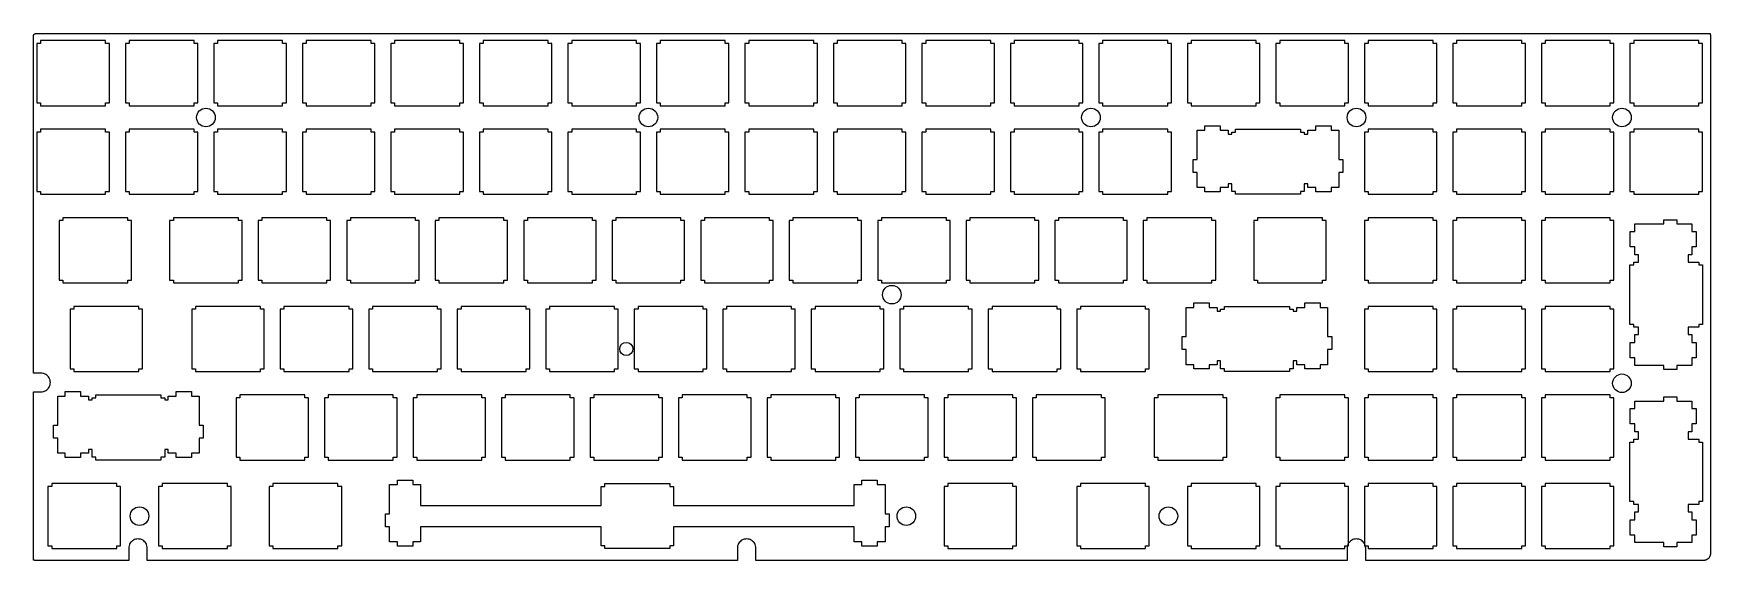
# Model space of a CAD drawing. Header units: metres. Extents: x 1 to 362, y 0 to 113.
import ezdxf

# ---------------------------------------------------------------- set-up
doc = ezdxf.new("R2010")
doc.units = ezdxf.units.M
for name, color, linetype in [('PCB_SCREW_HOLES', 1, 'Continuous'), ('PLATE_OUTLINE', 7, 'Continuous'), ('SWITCH_CUTOUTS', 3, 'Continuous')]:
    doc.layers.add(name, color=color, linetype=linetype)

msp = doc.modelspace()

# ---------------------------------------------------------------- linework, layer by layer
at = {"layer": 'PCB_SCREW_HOLES'}
for centre, radius in [((38.1, 95.25), 2), ((133.35, 95.25), 2), ((228.6, 95.25), 2), ((285.75, 95.25), 2), ((342.9, 95.25), 2), ((185.74, 57.15), 2), ((128.59, 45.48), 1.42), ((342.9, 38.1), 2), ((23.81, 9.53), 2), ((188.86, 9.53), 2), ((245.27, 9.53), 2)]:
    msp.add_circle(centre, radius, dxfattribs=at)
at = {"layer": 'PLATE_OUTLINE'}
msp.add_lwpolyline([(156.49, 0), (156.49, 2.65), (156.47, 2.88), (156.42, 3.14), (156.34, 3.39), (156.22, 3.62), (156.08, 3.84), (155.9, 4.03), (155.71, 4.21), (155.49, 4.35), (155.25, 4.47), (155, 4.55), (154.75, 4.6), (154.49, 4.62), (154.23, 4.6), (153.97, 4.55), (153.72, 4.47), (153.49, 4.35), (153.27, 4.21), (153.07, 4.03), (152.9, 3.84), (152.75, 3.62), (152.64, 3.39), (152.55, 3.14), (152.5, 2.88), (152.49, 2.65), (152.49, 0), (25.49, 0), (25.49, 2.65), (25.47, 2.88), (25.42, 3.14), (25.34, 3.39), (25.22, 3.62), (25.08, 3.84), (24.9, 4.03), (24.71, 4.21), (24.49, 4.35), (24.25, 4.47), (24, 4.55), (23.75, 4.6), (23.49, 4.62), (23.23, 4.6), (22.97, 4.55), (22.72, 4.47), (22.49, 4.35), (22.27, 4.21), (22.07, 4.03), (21.9, 3.84), (21.75, 3.62), (21.64, 3.39), (21.55, 3.14), (21.5, 2.88), (21.49, 2.65), (21.49, 0), (1.5, 0), (1.4, 0), (1.3, 0.01), (1.21, 0.03), (1.11, 0.05), (1.02, 0.08), (1, 0.08), (1, 36.25), (2.65, 36.25), (2.88, 36.26), (3.14, 36.32), (3.39, 36.4), (3.62, 36.52), (3.84, 36.66), (4.03, 36.83), (4.21, 37.03), (4.35, 37.25), (4.47, 37.48), (4.55, 37.73), (4.6, 37.99), (4.62, 38.25), (4.6, 38.51), (4.55, 38.77), (4.47, 39.02), (4.35, 39.25), (4.21, 39.47), (4.03, 39.67), (3.84, 39.84), (3.62, 39.98), (3.39, 40.1), (3.14, 40.18), (2.88, 40.24), (2.65, 40.25), (1, 40.25), (1, 112.78), (1, 112.83), (1, 112.87), (1.01, 112.9), (1.02, 112.93), (1.03, 112.96), (1.04, 112.99), (1.05, 113.02), (1.07, 113.05), (1.08, 113.08), (1.1, 113.1), (1.12, 113.13), (1.15, 113.15), (1.17, 113.18), (1.2, 113.2), (1.22, 113.22), (1.25, 113.23), (1.28, 113.25), (1.31, 113.26), (1.34, 113.27), (1.37, 113.28), (1.4, 113.29), (1.43, 113.3), (1.47, 113.3), (1.52, 113.3), (361.86, 113.3), (361.87, 113.28), (361.9, 113.19), (361.92, 113.09), (361.94, 113), (361.95, 112.9), (361.95, 112.8), (361.95, 1.49), (361.95, 1.39), (361.94, 1.29), (361.92, 1.2), (361.9, 1.1), (361.87, 1.01), (361.83, 0.92), (361.79, 0.83), (361.75, 0.74), (361.7, 0.66), (361.64, 0.58), (361.58, 0.51), (361.51, 0.43), (361.44, 0.37), (361.36, 0.31), (361.28, 0.25), (361.2, 0.2), (361.11, 0.15), (361.02, 0.11), (360.93, 0.08), (360.84, 0.05), (360.74, 0.03), (360.65, 0.01), (360.55, 0), (360.45, 0), (287.74, 0), (287.74, 2.65), (287.72, 2.88), (287.67, 3.14), (287.59, 3.39), (287.47, 3.62), (287.33, 3.84), (287.15, 4.03), (286.96, 4.21), (286.74, 4.35), (286.5, 4.47), (286.25, 4.55), (286, 4.6), (285.74, 4.62), (285.48, 4.6), (285.22, 4.55), (284.97, 4.47), (284.74, 4.35), (284.52, 4.21), (284.32, 4.03), (284.15, 3.84), (284, 3.62), (283.89, 3.39), (283.8, 3.14), (283.75, 2.88), (283.74, 2.65), (283.74, 0)], close=True, dxfattribs=at)
at = {"layer": 'SWITCH_CUTOUTS'}
for points in [[(16.52, 97.78), (16.52, 98.38), (17.33, 98.38), (17.33, 111.18), (16.52, 111.18), (16.52, 111.78), (2.53, 111.78), (2.53, 111.18), (1.73, 111.18), (1.73, 98.38), (2.53, 98.38), (2.53, 97.78)], [(35.58, 97.78), (35.58, 98.38), (36.38, 98.38), (36.38, 111.18), (35.58, 111.18), (35.58, 111.78), (21.58, 111.78), (21.58, 111.18), (20.78, 111.18), (20.78, 98.38), (21.58, 98.38), (21.58, 97.78)], [(54.62, 97.78), (54.62, 98.38), (55.43, 98.38), (55.43, 111.18), (54.62, 111.18), (54.62, 111.78), (40.62, 111.78), (40.62, 111.18), (39.83, 111.18), (39.83, 98.38), (40.62, 98.38), (40.62, 97.78)], [(73.67, 97.78), (73.67, 98.38), (74.47, 98.38), (74.47, 111.18), (73.67, 111.18), (73.67, 111.78), (59.67, 111.78), (59.67, 111.18), (58.88, 111.18), (58.88, 98.38), (59.67, 98.38), (59.67, 97.78)], [(92.73, 97.78), (92.73, 98.38), (93.53, 98.38), (93.53, 111.18), (92.73, 111.18), (92.73, 111.78), (78.73, 111.78), (78.73, 111.18), (77.93, 111.18), (77.93, 98.38), (78.73, 98.38), (78.73, 97.78)], [(111.78, 97.78), (111.78, 98.38), (112.58, 98.38), (112.58, 111.18), (111.78, 111.18), (111.78, 111.78), (97.78, 111.78), (97.78, 111.18), (96.98, 111.18), (96.98, 98.38), (97.78, 98.38), (97.78, 97.78)], [(130.82, 97.78), (130.82, 98.38), (131.62, 98.38), (131.62, 111.18), (130.82, 111.18), (130.82, 111.78), (116.83, 111.78), (116.83, 111.18), (116.03, 111.18), (116.03, 98.38), (116.83, 98.38), (116.83, 97.78)], [(149.88, 97.78), (149.88, 98.38), (150.68, 98.38), (150.68, 111.18), (149.88, 111.18), (149.88, 111.78), (135.88, 111.78), (135.88, 111.18), (135.07, 111.18), (135.07, 98.38), (135.88, 98.38), (135.88, 97.78)], [(168.93, 97.78), (168.93, 98.38), (169.73, 98.38), (169.73, 111.18), (168.93, 111.18), (168.93, 111.78), (154.93, 111.78), (154.93, 111.18), (154.12, 111.18), (154.12, 98.38), (154.93, 98.38), (154.93, 97.78)], [(187.97, 97.78), (187.97, 98.38), (188.78, 98.38), (188.78, 111.18), (187.97, 111.18), (187.97, 111.78), (173.97, 111.78), (173.97, 111.18), (173.17, 111.18), (173.17, 98.38), (173.97, 98.38), (173.97, 97.78)], [(207.03, 97.78), (207.03, 98.38), (207.83, 98.38), (207.83, 111.18), (207.03, 111.18), (207.03, 111.78), (193.03, 111.78), (193.03, 111.18), (192.22, 111.18), (192.22, 98.38), (193.03, 98.38), (193.03, 97.78)], [(226.08, 97.78), (226.08, 98.38), (226.88, 98.38), (226.88, 111.18), (226.08, 111.18), (226.08, 111.78), (212.08, 111.78), (212.08, 111.18), (211.28, 111.18), (211.28, 98.38), (212.08, 98.38), (212.08, 97.78)], [(245.12, 97.78), (245.12, 98.38), (245.93, 98.38), (245.93, 111.18), (245.12, 111.18), (245.12, 111.78), (231.12, 111.78), (231.12, 111.18), (230.32, 111.18), (230.32, 98.38), (231.12, 98.38), (231.12, 97.78)], [(264.18, 97.78), (264.18, 98.38), (264.98, 98.38), (264.98, 111.18), (264.18, 111.18), (264.18, 111.78), (250.18, 111.78), (250.18, 111.18), (249.38, 111.18), (249.38, 98.38), (250.18, 98.38), (250.18, 97.78)], [(283.23, 97.78), (283.23, 98.38), (284.03, 98.38), (284.03, 111.18), (283.23, 111.18), (283.23, 111.78), (269.23, 111.78), (269.23, 111.18), (268.43, 111.18), (268.43, 98.38), (269.23, 98.38), (269.23, 97.78)], [(302.28, 97.78), (302.28, 98.38), (303.08, 98.38), (303.08, 111.18), (302.28, 111.18), (302.28, 111.78), (288.28, 111.78), (288.28, 111.18), (287.48, 111.18), (287.48, 98.38), (288.28, 98.38), (288.28, 97.78)], [(321.32, 97.78), (321.32, 98.38), (322.12, 98.38), (322.12, 111.18), (321.32, 111.18), (321.32, 111.78), (307.32, 111.78), (307.32, 111.18), (306.52, 111.18), (306.52, 98.38), (307.32, 98.38), (307.32, 97.78)], [(340.38, 97.78), (340.38, 98.38), (341.18, 98.38), (341.18, 111.18), (340.38, 111.18), (340.38, 111.78), (326.38, 111.78), (326.38, 111.18), (325.57, 111.18), (325.57, 98.38), (326.38, 98.38), (326.38, 97.78)], [(359.43, 97.78), (359.43, 98.38), (360.23, 98.38), (360.23, 111.18), (359.43, 111.18), (359.43, 111.78), (345.43, 111.78), (345.43, 111.18), (344.62, 111.18), (344.62, 98.38), (345.43, 98.38), (345.43, 97.78)], [(16.52, 78.73), (16.52, 79.33), (17.33, 79.33), (17.33, 92.13), (16.52, 92.13), (16.52, 92.73), (2.53, 92.73), (2.53, 92.13), (1.73, 92.13), (1.73, 79.33), (2.53, 79.33), (2.53, 78.73)], [(35.58, 78.73), (35.58, 79.33), (36.38, 79.33), (36.38, 92.13), (35.58, 92.13), (35.58, 92.73), (21.58, 92.73), (21.58, 92.13), (20.78, 92.13), (20.78, 79.33), (21.58, 79.33), (21.58, 78.73)], [(54.62, 78.73), (54.62, 79.33), (55.43, 79.33), (55.43, 92.13), (54.62, 92.13), (54.62, 92.73), (40.62, 92.73), (40.62, 92.13), (39.83, 92.13), (39.83, 79.33), (40.62, 79.33), (40.62, 78.73)], [(73.67, 78.73), (73.67, 79.33), (74.47, 79.33), (74.47, 92.13), (73.67, 92.13), (73.67, 92.73), (59.67, 92.73), (59.67, 92.13), (58.88, 92.13), (58.88, 79.33), (59.67, 79.33), (59.67, 78.73)], [(92.73, 78.73), (92.73, 79.33), (93.53, 79.33), (93.53, 92.13), (92.73, 92.13), (92.73, 92.73), (78.73, 92.73), (78.73, 92.13), (77.93, 92.13), (77.93, 79.33), (78.73, 79.33), (78.73, 78.73)], [(111.78, 78.73), (111.78, 79.33), (112.58, 79.33), (112.58, 92.13), (111.78, 92.13), (111.78, 92.73), (97.78, 92.73), (97.78, 92.13), (96.98, 92.13), (96.98, 79.33), (97.78, 79.33), (97.78, 78.73)], [(130.82, 78.73), (130.82, 79.33), (131.62, 79.33), (131.62, 92.13), (130.82, 92.13), (130.82, 92.73), (116.83, 92.73), (116.83, 92.13), (116.03, 92.13), (116.03, 79.33), (116.83, 79.33), (116.83, 78.73)], [(149.88, 78.73), (149.88, 79.33), (150.68, 79.33), (150.68, 92.13), (149.88, 92.13), (149.88, 92.73), (135.88, 92.73), (135.88, 92.13), (135.07, 92.13), (135.07, 79.33), (135.88, 79.33), (135.88, 78.73)], [(168.93, 78.73), (168.93, 79.33), (169.73, 79.33), (169.73, 92.13), (168.93, 92.13), (168.93, 92.73), (154.93, 92.73), (154.93, 92.13), (154.12, 92.13), (154.12, 79.33), (154.93, 79.33), (154.93, 78.73)], [(187.97, 78.73), (187.97, 79.33), (188.78, 79.33), (188.78, 92.13), (187.97, 92.13), (187.97, 92.73), (173.97, 92.73), (173.97, 92.13), (173.17, 92.13), (173.17, 79.33), (173.97, 79.33), (173.97, 78.73)], [(207.03, 78.73), (207.03, 79.33), (207.83, 79.33), (207.83, 92.13), (207.03, 92.13), (207.03, 92.73), (193.03, 92.73), (193.03, 92.13), (192.22, 92.13), (192.22, 79.33), (193.03, 79.33), (193.03, 78.73)], [(226.08, 78.73), (226.08, 79.33), (226.88, 79.33), (226.88, 92.13), (226.08, 92.13), (226.08, 92.73), (212.08, 92.73), (212.08, 92.13), (211.28, 92.13), (211.28, 79.33), (212.08, 79.33), (212.08, 78.73)], [(245.12, 78.73), (245.12, 79.33), (245.93, 79.33), (245.93, 92.13), (245.12, 92.13), (245.12, 92.73), (231.12, 92.73), (231.12, 92.13), (230.32, 92.13), (230.32, 79.33), (231.12, 79.33), (231.12, 78.73)], [(273.7, 78.73), (259.7, 78.73), (259.7, 79.33), (258.9, 79.33), (258.9, 81), (258.12, 81), (258.12, 80.2), (256.4, 80.2), (256.4, 79.28), (253.1, 79.28), (253.1, 80.2), (251.47, 80.2), (251.47, 83.43), (250.6, 83.43), (250.6, 86.23), (251.47, 86.23), (251.47, 92.5), (253.1, 92.5), (253.1, 93.48), (256.4, 93.48), (256.4, 92.5), (258.12, 92.5), (258.12, 91.7), (258.9, 91.7), (258.9, 92.13), (259.7, 92.13), (259.7, 92.73), (273.7, 92.73), (273.7, 92.13), (274.5, 92.13), (274.5, 91.7), (275.27, 91.7), (275.27, 92.5), (277, 92.5), (277, 93.48), (280.3, 93.48), (280.3, 92.5), (281.93, 92.5), (281.93, 86.23), (282.8, 86.23), (282.8, 83.43), (281.93, 83.43), (281.93, 80.2), (280.3, 80.2), (280.3, 79.28), (277, 79.28), (277, 80.2), (275.27, 80.2), (275.27, 81), (274.5, 81), (274.5, 79.33), (273.7, 79.33)], [(302.28, 78.73), (302.28, 79.33), (303.08, 79.33), (303.08, 92.13), (302.28, 92.13), (302.28, 92.73), (288.28, 92.73), (288.28, 92.13), (287.48, 92.13), (287.48, 79.33), (288.28, 79.33), (288.28, 78.73)], [(321.32, 78.73), (321.32, 79.33), (322.12, 79.33), (322.12, 92.13), (321.32, 92.13), (321.32, 92.73), (307.32, 92.73), (307.32, 92.13), (306.52, 92.13), (306.52, 79.33), (307.32, 79.33), (307.32, 78.73)], [(340.38, 78.73), (340.38, 79.33), (341.18, 79.33), (341.18, 92.13), (340.38, 92.13), (340.38, 92.73), (326.38, 92.73), (326.38, 92.13), (325.57, 92.13), (325.57, 79.33), (326.38, 79.33), (326.38, 78.73)], [(359.43, 78.73), (359.43, 79.33), (360.23, 79.33), (360.23, 92.13), (359.43, 92.13), (359.43, 92.73), (345.43, 92.73), (345.43, 92.13), (344.62, 92.13), (344.62, 79.33), (345.43, 79.33), (345.43, 78.73)], [(21.29, 59.67), (21.29, 60.27), (22.09, 60.27), (22.09, 73.08), (21.29, 73.08), (21.29, 73.67), (7.29, 73.67), (7.29, 73.08), (6.49, 73.08), (6.49, 60.27), (7.29, 60.27), (7.29, 59.67)], [(45.1, 59.67), (45.1, 60.27), (45.9, 60.27), (45.9, 73.08), (45.1, 73.08), (45.1, 73.67), (31.1, 73.67), (31.1, 73.08), (30.3, 73.08), (30.3, 60.27), (31.1, 60.27), (31.1, 59.67)], [(64.15, 59.67), (64.15, 60.27), (64.95, 60.27), (64.95, 73.08), (64.15, 73.08), (64.15, 73.67), (50.15, 73.67), (50.15, 73.08), (49.35, 73.08), (49.35, 60.27), (50.15, 60.27), (50.15, 59.67)], [(83.2, 59.67), (83.2, 60.27), (84, 60.27), (84, 73.08), (83.2, 73.08), (83.2, 73.67), (69.2, 73.67), (69.2, 73.08), (68.4, 73.08), (68.4, 60.27), (69.2, 60.27), (69.2, 59.67)], [(102.25, 59.67), (102.25, 60.27), (103.05, 60.27), (103.05, 73.08), (102.25, 73.08), (102.25, 73.67), (88.25, 73.67), (88.25, 73.08), (87.45, 73.08), (87.45, 60.27), (88.25, 60.27), (88.25, 59.67)], [(121.3, 59.67), (121.3, 60.27), (122.1, 60.27), (122.1, 73.08), (121.3, 73.08), (121.3, 73.67), (107.3, 73.67), (107.3, 73.08), (106.5, 73.08), (106.5, 60.27), (107.3, 60.27), (107.3, 59.67)], [(140.35, 59.67), (140.35, 60.27), (141.15, 60.27), (141.15, 73.08), (140.35, 73.08), (140.35, 73.67), (126.35, 73.67), (126.35, 73.08), (125.55, 73.08), (125.55, 60.27), (126.35, 60.27), (126.35, 59.67)], [(159.4, 59.67), (159.4, 60.27), (160.2, 60.27), (160.2, 73.08), (159.4, 73.08), (159.4, 73.67), (145.4, 73.67), (145.4, 73.08), (144.6, 73.08), (144.6, 60.27), (145.4, 60.27), (145.4, 59.67)], [(178.45, 59.67), (178.45, 60.27), (179.25, 60.27), (179.25, 73.08), (178.45, 73.08), (178.45, 73.67), (164.45, 73.67), (164.45, 73.08), (163.65, 73.08), (163.65, 60.27), (164.45, 60.27), (164.45, 59.67)], [(197.5, 59.67), (197.5, 60.27), (198.3, 60.27), (198.3, 73.08), (197.5, 73.08), (197.5, 73.67), (183.5, 73.67), (183.5, 73.08), (182.7, 73.08), (182.7, 60.27), (183.5, 60.27), (183.5, 59.67)], [(216.55, 59.67), (216.55, 60.27), (217.35, 60.27), (217.35, 73.08), (216.55, 73.08), (216.55, 73.67), (202.55, 73.67), (202.55, 73.08), (201.75, 73.08), (201.75, 60.27), (202.55, 60.27), (202.55, 59.67)], [(235.6, 59.67), (235.6, 60.27), (236.4, 60.27), (236.4, 73.08), (235.6, 73.08), (235.6, 73.67), (221.6, 73.67), (221.6, 73.08), (220.8, 73.08), (220.8, 60.27), (221.6, 60.27), (221.6, 59.67)], [(254.65, 59.67), (254.65, 60.27), (255.45, 60.27), (255.45, 73.08), (254.65, 73.08), (254.65, 73.67), (240.65, 73.67), (240.65, 73.08), (239.85, 73.08), (239.85, 60.27), (240.65, 60.27), (240.65, 59.67)], [(278.46, 59.67), (278.46, 60.27), (279.26, 60.27), (279.26, 73.08), (278.46, 73.08), (278.46, 73.67), (264.46, 73.67), (264.46, 73.08), (263.66, 73.08), (263.66, 60.27), (264.46, 60.27), (264.46, 59.67)], [(302.28, 59.67), (302.28, 60.27), (303.08, 60.27), (303.08, 73.08), (302.28, 73.08), (302.28, 73.67), (288.28, 73.67), (288.28, 73.08), (287.48, 73.08), (287.48, 60.27), (288.28, 60.27), (288.28, 59.67)], [(321.32, 59.67), (321.32, 60.27), (322.12, 60.27), (322.12, 73.08), (321.32, 73.08), (321.32, 73.67), (307.32, 73.67), (307.32, 73.08), (306.52, 73.08), (306.52, 60.27), (307.32, 60.27), (307.32, 59.67)], [(340.38, 59.67), (340.38, 60.27), (341.18, 60.27), (341.18, 73.08), (340.38, 73.08), (340.38, 73.67), (326.38, 73.67), (326.38, 73.08), (325.57, 73.08), (325.57, 60.27), (326.38, 60.27), (326.38, 59.67)], [(359.43, 64.15), (359.43, 63.55), (360.23, 63.55), (360.23, 50.75), (359.43, 50.75), (359.43, 50.15), (357.16, 50.15), (357.16, 48.58), (357.95, 48.58), (357.95, 46.85), (358.88, 46.85), (358.88, 43.55), (357.95, 43.55), (357.95, 41.93), (354.73, 41.93), (354.73, 41.05), (351.93, 41.05), (351.93, 41.93), (345.66, 41.93), (345.66, 43.55), (344.68, 43.55), (344.68, 46.85), (345.66, 46.85), (345.66, 48.58), (346.45, 48.58), (346.45, 50.15), (345.43, 50.15), (345.43, 50.75), (344.62, 50.75), (344.62, 63.55), (345.43, 63.55), (345.43, 64.15), (346.45, 64.15), (346.45, 65.73), (345.66, 65.73), (345.66, 67.45), (344.68, 67.45), (344.68, 70.75), (345.66, 70.75), (345.66, 72.38), (351.93, 72.38), (351.93, 73.25), (354.73, 73.25), (354.73, 72.38), (357.95, 72.38), (357.95, 70.75), (358.88, 70.75), (358.88, 67.45), (357.95, 67.45), (357.95, 65.73), (357.16, 65.73), (357.16, 64.15)], [(23.67, 40.62), (23.67, 41.23), (24.47, 41.23), (24.47, 54.02), (23.67, 54.02), (23.67, 54.62), (9.67, 54.62), (9.67, 54.02), (8.87, 54.02), (8.87, 41.23), (9.67, 41.23), (9.67, 40.62)], [(49.86, 40.62), (49.86, 41.23), (50.66, 41.23), (50.66, 54.02), (49.86, 54.02), (49.86, 54.62), (35.86, 54.62), (35.86, 54.02), (35.06, 54.02), (35.06, 41.23), (35.86, 41.23), (35.86, 40.62)], [(68.91, 40.62), (68.91, 41.23), (69.71, 41.23), (69.71, 54.02), (68.91, 54.02), (68.91, 54.62), (54.91, 54.62), (54.91, 54.02), (54.11, 54.02), (54.11, 41.23), (54.91, 41.23), (54.91, 40.62)], [(87.96, 40.62), (87.96, 41.23), (88.76, 41.23), (88.76, 54.02), (87.96, 54.02), (87.96, 54.62), (73.96, 54.62), (73.96, 54.02), (73.16, 54.02), (73.16, 41.23), (73.96, 41.23), (73.96, 40.62)], [(107.01, 40.62), (107.01, 41.23), (107.81, 41.23), (107.81, 54.02), (107.01, 54.02), (107.01, 54.62), (93.01, 54.62), (93.01, 54.02), (92.21, 54.02), (92.21, 41.23), (93.01, 41.23), (93.01, 40.62)], [(126.06, 40.62), (126.06, 41.23), (126.86, 41.23), (126.86, 54.02), (126.06, 54.02), (126.06, 54.62), (112.06, 54.62), (112.06, 54.02), (111.26, 54.02), (111.26, 41.23), (112.06, 41.23), (112.06, 40.62)], [(145.11, 40.62), (145.11, 41.23), (145.91, 41.23), (145.91, 54.02), (145.11, 54.02), (145.11, 54.62), (131.11, 54.62), (131.11, 54.02), (130.31, 54.02), (130.31, 41.23), (131.11, 41.23), (131.11, 40.62)], [(164.16, 40.62), (164.16, 41.23), (164.96, 41.23), (164.96, 54.02), (164.16, 54.02), (164.16, 54.62), (150.16, 54.62), (150.16, 54.02), (149.36, 54.02), (149.36, 41.23), (150.16, 41.23), (150.16, 40.62)], [(183.21, 40.62), (183.21, 41.23), (184.01, 41.23), (184.01, 54.02), (183.21, 54.02), (183.21, 54.62), (169.21, 54.62), (169.21, 54.02), (168.41, 54.02), (168.41, 41.23), (169.21, 41.23), (169.21, 40.62)], [(202.26, 40.62), (202.26, 41.23), (203.06, 41.23), (203.06, 54.02), (202.26, 54.02), (202.26, 54.62), (188.26, 54.62), (188.26, 54.02), (187.46, 54.02), (187.46, 41.23), (188.26, 41.23), (188.26, 40.62)], [(221.31, 40.62), (221.31, 41.23), (222.11, 41.23), (222.11, 54.02), (221.31, 54.02), (221.31, 54.62), (207.31, 54.62), (207.31, 54.02), (206.51, 54.02), (206.51, 41.23), (207.31, 41.23), (207.31, 40.62)], [(240.36, 40.62), (240.36, 41.23), (241.16, 41.23), (241.16, 54.02), (240.36, 54.02), (240.36, 54.62), (226.36, 54.62), (226.36, 54.02), (225.56, 54.02), (225.56, 41.23), (226.36, 41.23), (226.36, 40.62)], [(271.32, 40.62), (257.32, 40.62), (257.32, 41.23), (256.52, 41.23), (256.52, 42.89), (255.74, 42.89), (255.74, 42.09), (254.02, 42.09), (254.02, 41.17), (250.72, 41.17), (250.72, 42.09), (249.09, 42.09), (249.09, 45.33), (248.22, 45.33), (248.22, 48.12), (249.09, 48.12), (249.09, 54.39), (250.72, 54.39), (250.72, 55.38), (254.02, 55.38), (254.02, 54.39), (255.74, 54.39), (255.74, 53.59), (256.52, 53.59), (256.52, 54.02), (257.32, 54.02), (257.32, 54.62), (271.32, 54.62), (271.32, 54.02), (272.12, 54.02), (272.12, 53.59), (272.89, 53.59), (272.89, 54.39), (274.62, 54.39), (274.62, 55.38), (277.92, 55.38), (277.92, 54.39), (279.54, 54.39), (279.54, 48.12), (280.42, 48.12), (280.42, 45.33), (279.54, 45.33), (279.54, 42.09), (277.92, 42.09), (277.92, 41.17), (274.62, 41.17), (274.62, 42.09), (272.89, 42.09), (272.89, 42.89), (272.12, 42.89), (272.12, 41.23), (271.32, 41.23)], [(302.28, 40.62), (302.28, 41.23), (303.08, 41.23), (303.08, 54.02), (302.28, 54.02), (302.28, 54.62), (288.28, 54.62), (288.28, 54.02), (287.48, 54.02), (287.48, 41.23), (288.28, 41.23), (288.28, 40.62)], [(321.32, 40.62), (321.32, 41.23), (322.12, 41.23), (322.12, 54.02), (321.32, 54.02), (321.32, 54.62), (307.32, 54.62), (307.32, 54.02), (306.52, 54.02), (306.52, 41.23), (307.32, 41.23), (307.32, 40.62)], [(340.38, 40.62), (340.38, 41.23), (341.18, 41.23), (341.18, 54.02), (340.38, 54.02), (340.38, 54.62), (326.38, 54.62), (326.38, 54.02), (325.57, 54.02), (325.57, 41.23), (326.38, 41.23), (326.38, 40.62)], [(28.43, 21.58), (14.43, 21.58), (14.43, 22.18), (13.63, 22.18), (13.63, 23.85), (12.86, 23.85), (12.86, 23.05), (11.13, 23.05), (11.13, 22.13), (7.83, 22.13), (7.83, 23.05), (6.21, 23.05), (6.21, 26.28), (5.33, 26.28), (5.33, 29.08), (6.21, 29.08), (6.21, 35.34), (7.83, 35.34), (7.83, 36.33), (11.13, 36.33), (11.13, 35.34), (12.86, 35.34), (12.86, 34.55), (13.63, 34.55), (13.63, 34.98), (14.43, 34.98), (14.43, 35.58), (28.43, 35.58), (28.43, 34.98), (29.23, 34.98), (29.23, 34.55), (30.01, 34.55), (30.01, 35.34), (31.73, 35.34), (31.73, 36.33), (35.03, 36.33), (35.03, 35.34), (36.66, 35.34), (36.66, 29.08), (37.53, 29.08), (37.53, 26.28), (36.66, 26.28), (36.66, 23.05), (35.03, 23.05), (35.03, 22.13), (31.73, 22.13), (31.73, 23.05), (30.01, 23.05), (30.01, 23.85), (29.23, 23.85), (29.23, 22.18), (28.43, 22.18)], [(59.39, 21.58), (59.39, 22.18), (60.19, 22.18), (60.19, 34.98), (59.39, 34.98), (59.39, 35.58), (45.39, 35.58), (45.39, 34.98), (44.59, 34.98), (44.59, 22.18), (45.39, 22.18), (45.39, 21.58)], [(78.44, 21.58), (78.44, 22.18), (79.24, 22.18), (79.24, 34.98), (78.44, 34.98), (78.44, 35.58), (64.44, 35.58), (64.44, 34.98), (63.64, 34.98), (63.64, 22.18), (64.44, 22.18), (64.44, 21.58)], [(97.49, 21.58), (97.49, 22.18), (98.29, 22.18), (98.29, 34.98), (97.49, 34.98), (97.49, 35.58), (83.49, 35.58), (83.49, 34.98), (82.69, 34.98), (82.69, 22.18), (83.49, 22.18), (83.49, 21.58)], [(116.54, 21.58), (116.54, 22.18), (117.34, 22.18), (117.34, 34.98), (116.54, 34.98), (116.54, 35.58), (102.54, 35.58), (102.54, 34.98), (101.74, 34.98), (101.74, 22.18), (102.54, 22.18), (102.54, 21.58)], [(135.59, 21.58), (135.59, 22.18), (136.39, 22.18), (136.39, 34.98), (135.59, 34.98), (135.59, 35.58), (121.59, 35.58), (121.59, 34.98), (120.79, 34.98), (120.79, 22.18), (121.59, 22.18), (121.59, 21.58)], [(154.64, 21.58), (154.64, 22.18), (155.44, 22.18), (155.44, 34.98), (154.64, 34.98), (154.64, 35.58), (140.64, 35.58), (140.64, 34.98), (139.84, 34.98), (139.84, 22.18), (140.64, 22.18), (140.64, 21.58)], [(173.69, 21.58), (173.69, 22.18), (174.49, 22.18), (174.49, 34.98), (173.69, 34.98), (173.69, 35.58), (159.69, 35.58), (159.69, 34.98), (158.89, 34.98), (158.89, 22.18), (159.69, 22.18), (159.69, 21.58)], [(192.74, 21.58), (192.74, 22.18), (193.54, 22.18), (193.54, 34.98), (192.74, 34.98), (192.74, 35.58), (178.74, 35.58), (178.74, 34.98), (177.94, 34.98), (177.94, 22.18), (178.74, 22.18), (178.74, 21.58)], [(211.79, 21.58), (211.79, 22.18), (212.59, 22.18), (212.59, 34.98), (211.79, 34.98), (211.79, 35.58), (197.79, 35.58), (197.79, 34.98), (196.99, 34.98), (196.99, 22.18), (197.79, 22.18), (197.79, 21.58)], [(230.84, 21.58), (230.84, 22.18), (231.64, 22.18), (231.64, 34.98), (230.84, 34.98), (230.84, 35.58), (216.84, 35.58), (216.84, 34.98), (216.04, 34.98), (216.04, 22.18), (216.84, 22.18), (216.84, 21.58)], [(257.03, 21.58), (257.03, 22.18), (257.83, 22.18), (257.83, 34.98), (257.03, 34.98), (257.03, 35.58), (243.03, 35.58), (243.03, 34.98), (242.23, 34.98), (242.23, 22.18), (243.03, 22.18), (243.03, 21.58)], [(283.23, 21.58), (283.23, 22.18), (284.03, 22.18), (284.03, 34.98), (283.23, 34.98), (283.23, 35.58), (269.23, 35.58), (269.23, 34.98), (268.43, 34.98), (268.43, 22.18), (269.23, 22.18), (269.23, 21.58)], [(302.28, 21.58), (302.28, 22.18), (303.08, 22.18), (303.08, 34.98), (302.28, 34.98), (302.28, 35.58), (288.28, 35.58), (288.28, 34.98), (287.48, 34.98), (287.48, 22.18), (288.28, 22.18), (288.28, 21.58)], [(321.32, 21.58), (321.32, 22.18), (322.12, 22.18), (322.12, 34.98), (321.32, 34.98), (321.32, 35.58), (307.32, 35.58), (307.32, 34.98), (306.52, 34.98), (306.52, 22.18), (307.32, 22.18), (307.32, 21.58)], [(340.38, 21.58), (340.38, 22.18), (341.18, 22.18), (341.18, 34.98), (340.38, 34.98), (340.38, 35.58), (326.38, 35.58), (326.38, 34.98), (325.57, 34.98), (325.57, 22.18), (326.38, 22.18), (326.38, 21.58)], [(359.43, 26.05), (359.43, 25.45), (360.23, 25.45), (360.23, 12.65), (359.43, 12.65), (359.43, 12.05), (357.16, 12.05), (357.16, 10.48), (357.95, 10.48), (357.95, 8.75), (358.88, 8.75), (358.88, 5.45), (357.95, 5.45), (357.95, 3.83), (354.73, 3.83), (354.73, 2.95), (351.93, 2.95), (351.93, 3.83), (345.66, 3.83), (345.66, 5.45), (344.68, 5.45), (344.68, 8.75), (345.66, 8.75), (345.66, 10.48), (346.45, 10.48), (346.45, 12.05), (345.43, 12.05), (345.43, 12.65), (344.62, 12.65), (344.62, 25.45), (345.43, 25.45), (345.43, 26.05), (346.45, 26.05), (346.45, 27.62), (345.66, 27.62), (345.66, 29.35), (344.68, 29.35), (344.68, 32.65), (345.66, 32.65), (345.66, 34.27), (351.93, 34.27), (351.93, 35.15), (354.73, 35.15), (354.73, 34.27), (357.95, 34.27), (357.95, 32.65), (358.88, 32.65), (358.88, 29.35), (357.95, 29.35), (357.95, 27.62), (357.16, 27.62), (357.16, 26.05)], [(18.91, 2.53), (18.91, 3.12), (19.71, 3.12), (19.71, 15.93), (18.91, 15.93), (18.91, 16.52), (4.91, 16.52), (4.91, 15.93), (4.11, 15.93), (4.11, 3.12), (4.91, 3.12), (4.91, 2.53)], [(42.72, 2.53), (42.72, 3.12), (43.52, 3.12), (43.52, 15.93), (42.72, 15.93), (42.72, 16.52), (28.72, 16.52), (28.72, 15.93), (27.92, 15.93), (27.92, 3.12), (28.72, 3.12), (28.72, 2.53)], [(66.53, 2.53), (66.53, 3.12), (67.33, 3.12), (67.33, 15.93), (66.53, 15.93), (66.53, 16.52), (52.53, 16.52), (52.53, 15.93), (51.73, 15.93), (51.73, 3.12), (52.53, 3.12), (52.53, 2.53)], [(137.97, 2.53), (123.97, 2.53), (123.97, 3.12), (123.17, 3.12), (123.17, 7.23), (84.29, 7.23), (84.29, 4), (82.62, 4), (82.62, 3.08), (79.32, 3.08), (79.32, 4), (77.64, 4), (77.64, 7.23), (76.77, 7.23), (76.77, 10.03), (77.64, 10.03), (77.64, 16.3), (79.32, 16.3), (79.32, 17.27), (82.62, 17.27), (82.62, 16.3), (84.29, 16.3), (84.29, 11.82), (123.17, 11.82), (123.17, 15.93), (123.97, 15.93), (123.97, 16.52), (137.97, 16.52), (137.97, 15.93), (138.77, 15.93), (138.77, 11.82), (177.64, 11.82), (177.64, 16.3), (179.32, 16.3), (179.32, 17.27), (182.62, 17.27), (182.62, 16.3), (184.29, 16.3), (184.29, 10.03), (185.17, 10.03), (185.17, 7.23), (184.29, 7.23), (184.29, 4), (182.62, 4), (182.62, 3.08), (179.32, 3.08), (179.32, 4), (177.64, 4), (177.64, 7.23), (138.77, 7.23), (138.77, 3.12), (137.97, 3.12)], [(211.79, 2.53), (211.79, 3.12), (212.59, 3.12), (212.59, 15.93), (211.79, 15.93), (211.79, 16.52), (197.79, 16.52), (197.79, 15.93), (196.99, 15.93), (196.99, 3.12), (197.79, 3.12), (197.79, 2.53)], [(240.36, 2.53), (240.36, 3.12), (241.16, 3.12), (241.16, 15.93), (240.36, 15.93), (240.36, 16.52), (226.36, 16.52), (226.36, 15.93), (225.56, 15.93), (225.56, 3.12), (226.36, 3.12), (226.36, 2.53)], [(264.18, 2.53), (264.18, 3.12), (264.98, 3.12), (264.98, 15.93), (264.18, 15.93), (264.18, 16.52), (250.18, 16.52), (250.18, 15.93), (249.38, 15.93), (249.38, 3.12), (250.18, 3.12), (250.18, 2.53)], [(283.23, 2.53), (283.23, 3.12), (284.03, 3.12), (284.03, 15.93), (283.23, 15.93), (283.23, 16.52), (269.23, 16.52), (269.23, 15.93), (268.43, 15.93), (268.43, 3.12), (269.23, 3.12), (269.23, 2.53)], [(302.28, 2.53), (302.28, 3.12), (303.08, 3.12), (303.08, 15.93), (302.28, 15.93), (302.28, 16.52), (288.28, 16.52), (288.28, 15.93), (287.48, 15.93), (287.48, 3.12), (288.28, 3.12), (288.28, 2.53)], [(321.32, 2.53), (321.32, 3.12), (322.12, 3.12), (322.12, 15.93), (321.32, 15.93), (321.32, 16.52), (307.32, 16.52), (307.32, 15.93), (306.52, 15.93), (306.52, 3.12), (307.32, 3.12), (307.32, 2.53)], [(340.38, 2.53), (340.38, 3.12), (341.18, 3.12), (341.18, 15.93), (340.38, 15.93), (340.38, 16.52), (326.38, 16.52), (326.38, 15.93), (325.57, 15.93), (325.57, 3.12), (326.38, 3.12), (326.38, 2.53)]]:
    msp.add_lwpolyline(points, close=True, dxfattribs=at)

doc.saveas('drawing.dxf')
